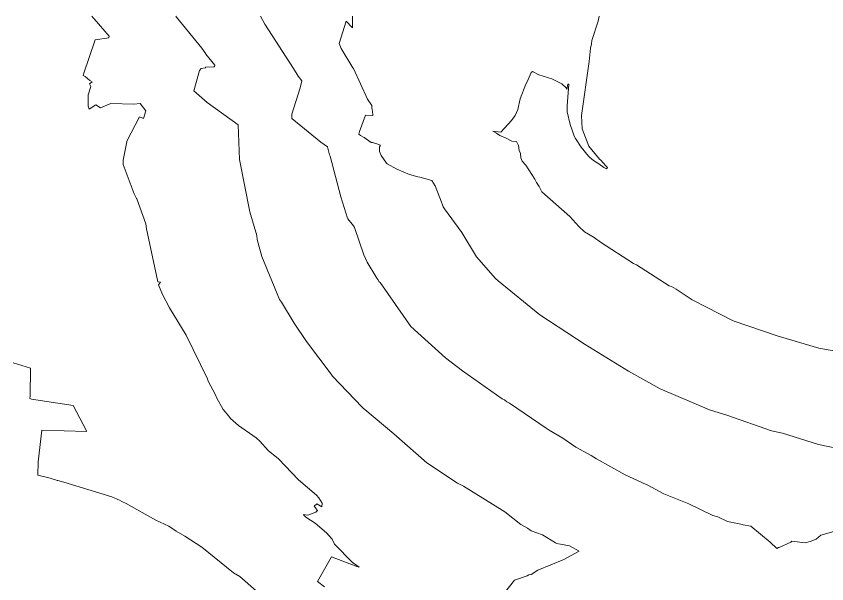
# Model space of a CAD drawing. Header units: metres. Extents: x 808187 to 810032, y 9155685 to 9157080.
# Drawn here: x 809257.5 to 809475.8, y 9156917.5 to 9157070.4 of the extents above; entities that cross this region are included whole.
import ezdxf

# ---------------------------------------------------------------- set-up
doc = ezdxf.new("R2010")
doc.units = ezdxf.units.M
doc.layers.add('C-TOPO-MAJR', color=9, linetype='Continuous')

msp = doc.modelspace()

# ---------------------------------------------------------------- linework, layer by layer
at = {"layer": 'C-TOPO-MAJR', "color": 9, "linetype": 'Continuous', "lineweight": 5}
for points, elevation in [([(809340.48, 9156916.66), (809338.63, 9156918.15), (809342.41, 9156924.82), (809349.2, 9156922.16), (809349.89, 9156921.99), (809348.61, 9156922.85), (809348.43, 9156923.02), (809348.08, 9156923.23), (809343.18, 9156928.16), (809342.6, 9156929.55), (809341.08, 9156931.2), (809338.01, 9156933.83), (809335.49, 9156935.44), (809335.06, 9156935.87), (809334.9, 9156936.15), (809336.01, 9156936.03), (809338.18, 9156936.84), (809338.62, 9156937.25), (809338.44, 9156937.4), (809338.33, 9156937.65), (809337.78, 9156938.43), (809338.49, 9156939.02), (809339.82, 9156938.28), (809339.87, 9156939.23), (809339.02, 9156940.7), (809338.41, 9156941.39), (809333.48, 9156945.55), (809328.14, 9156951.15), (809325.32, 9156953.4), (809323.12, 9156955.89), (809322.08, 9156956.87), (809317.4, 9156960.19), (809315.17, 9156962.07), (809314.74, 9156962.7), (809313.22, 9156964.44), (809311.53, 9156967.5), (809311.1, 9156968.59), (809309.27, 9156971.88), (809309.08, 9156972.35), (809308.97, 9156972.72), (809303.3, 9156984.51), (809298.76, 9156991.88), (809296.93, 9156995.42), (809295.8, 9156998.07), (809296.39, 9156998.79), (809295.63, 9156998.86), (809292.62, 9157013.1), (809292.43, 9157014.42), (809289.97, 9157021.2), (809289.91, 9157021.3), (809289.77, 9157021.48), (809289.22, 9157022.56), (809286.28, 9157030.41), (809286.28, 9157031.61), (809287.26, 9157036.57), (809287.3, 9157036.72), (809290.66, 9157043.24), (809291.75, 9157042.84), (809292.36, 9157044.92), (809290.87, 9157046.91), (809289.2, 9157046.66), (809282.98, 9157046.85), (809280.18, 9157045.69), (809278.9, 9157046.48), (809277.1, 9157045.37), (809276.87, 9157046.11), (809276.9, 9157049.22), (809277.58, 9157051.48), (809277.25, 9157052.16), (809277.95, 9157052.69), (809277.35, 9157053.08), (809276.03, 9157054.14), (809275.55, 9157054.37), (809275.59, 9157054.81), (809278.76, 9157064.02), (809282.44, 9157064.56), (809282.55, 9157064.99), (809278.45, 9157069.68), (809278.34, 9157069.84), (809277.88, 9157070.38)], 2790), ([(809389.03, 9156915.1), (809391.69, 9156918.49), (809395.1, 9156919.64), (809395.58, 9156919.92), (809396.16, 9156920.01), (809397.99, 9156921.18), (809404.97, 9156924.09), (809409.1, 9156926.27), (809406.52, 9156927.73), (809403.1, 9156928.33), (809402.75, 9156928.51), (809399.22, 9156930.71), (809396.23, 9156931.79), (809395.17, 9156932.49), (809393.36, 9156933.45), (809389.12, 9156936.86), (809378, 9156943.85), (809376.37, 9156944.58), (809368.11, 9156950.1), (809359.21, 9156957.92), (809351.36, 9156964.48), (809350.99, 9156964.71), (809350.69, 9156965.09), (809342.68, 9156973.47), (809342.36, 9156973.99), (809335.71, 9156982.79), (809332.35, 9156987.68), (809328.96, 9156993.34), (809328.44, 9156994.04), (809323.66, 9157005.63), (809322.43, 9157010.21), (809322.29, 9157011.29), (809320.41, 9157017.73), (809317.67, 9157031.82), (809317.25, 9157041.15), (809308.95, 9157047.14), (809305.37, 9157050.26), (809306.87, 9157055.73), (809306.88, 9157055.74), (809307.34, 9157056.32), (809308.44, 9157056.46), (809308.48, 9157056.62), (809310.59, 9157056.71), (809310.93, 9157056.75), (809310.98, 9157057.21), (809310.99, 9157057.23), (809308.58, 9157060.18), (809308.56, 9157060.2), (809308.53, 9157060.23), (809307.49, 9157061.79), (809300.68, 9157070.12), (809300.45, 9157070.38)], 2780), ([(809481.86, 9156932.76), (809474.23, 9156930.65), (809472.92, 9156929.56), (809471.36, 9156928.91), (809469.96, 9156928.51), (809466.4, 9156928.97), (809466.09, 9156928.71), (809462.97, 9156927.3), (809462.9, 9156927.28), (809462.87, 9156927.25), (809462.83, 9156927.25), (809462.39, 9156927.01), (809460.56, 9156928.75), (809455.38, 9156933.03), (809453.28, 9156933.4), (809453.09, 9156933.46), (809449.04, 9156934.31), (809446.42, 9156935.52), (809445.11, 9156935.88), (809438.66, 9156939.06), (809431.94, 9156941.79), (809427.47, 9156944.15), (809427.17, 9156944.23), (809421.54, 9156946.85), (809413.78, 9156951.13), (809412.32, 9156952.09), (809408.23, 9156954.34), (809404.72, 9156956.74), (809401, 9156958.9), (809400.22, 9156959.47), (809390.34, 9156966.19), (809389.67, 9156966.55), (809388.96, 9156967.09), (809388.36, 9156967.37), (809377.71, 9156974.88), (809373.14, 9156978.39), (809363.78, 9156986.77), (809355.49, 9156998.63), (809355.25, 9156998.88), (809354.89, 9156999.5), (809354.62, 9156999.82), (809351.99, 9157004.16), (809351.09, 9157006.1), (809348.57, 9157013.44), (809348.36, 9157013.91), (809346.83, 9157015.85), (809346.76, 9157015.99), (809344.89, 9157021.69), (809342.05, 9157032.64), (809341.91, 9157033.03), (809341.31, 9157035.24), (809339.58, 9157036.46), (809331.74, 9157042.83), (809331.69, 9157043.96), (809334, 9157051.06), (809334.38, 9157052.93), (809333.46, 9157054.19), (809332.18, 9157056.33), (809324.48, 9157068.24), (809323.27, 9157070.38)], 2770), ([(809483.65, 9156952.95), (809473.59, 9156955.04), (809463.91, 9156958.05), (809460.92, 9156958.74), (809449.17, 9156962.84), (809444.2, 9156964.37), (809430.89, 9156970.04), (809422.44, 9156974.78), (809410.76, 9156982), (809398.5, 9156989.97), (809387.34, 9156999.09), (809386.59, 9156999.7), (809381.43, 9157005.6), (809377.52, 9157012.12), (809372.81, 9157018.53), (809372.48, 9157019.06), (809372.27, 9157019.61), (809372.04, 9157020.34), (809370.32, 9157024.67), (809369.4, 9157026.16), (809366.24, 9157027.01), (809365.67, 9157027.11), (809363.41, 9157027.75), (809360.03, 9157029.15), (809357.43, 9157030.63), (809357.21, 9157030.82), (809355.83, 9157032.89), (809355.34, 9157033.98), (809355.31, 9157035.19), (809355.58, 9157035.62), (809354.92, 9157035.92), (809353.46, 9157036.38), (809353.11, 9157036.38), (809351.18, 9157037.7), (809350.21, 9157038.26), (809349.78, 9157038.6), (809349.95, 9157039.36), (809351.55, 9157043.74), (809353.44, 9157043.6), (809353.52, 9157043.61), (809353.54, 9157043.71), (809353.5, 9157043.93), (809353.34, 9157045.38), (809353.29, 9157045.62), (809353.27, 9157046.37), (809352.15, 9157048.03), (809348.3, 9157056.33), (809348.28, 9157056.35), (809348.2, 9157056.51), (809345.03, 9157061.69), (809344.51, 9157063.02), (809346.4, 9157069.02), (809347.99, 9157067.3), (809348.06, 9157067.21), (809348.08, 9157067.49), (809348.07, 9157070.38)], 2760), ([(809478.24, 9156980.17), (809473.63, 9156980.95), (809462.43, 9156984.28), (809450.62, 9156988.37), (809439.56, 9156994.02), (809435.28, 9156996.85), (809433.94, 9156997.58), (809433.38, 9156997.77), (809424.52, 9157003.45), (809423.73, 9157003.78), (809414.89, 9157009.49), (809413.19, 9157010.8), (809410.56, 9157012.33), (809409.06, 9157013.7), (809406.56, 9157016.42), (809399.03, 9157023.12), (809398.37, 9157024.53), (809397.58, 9157025.6), (809397.17, 9157026.48), (809394.72, 9157030.29), (809393.76, 9157031.36), (809393.41, 9157032.22), (809393.3, 9157033.43), (809392.99, 9157034.25), (809392.79, 9157035.55), (809392.28, 9157036.59), (809391.01, 9157036.76), (809389.47, 9157037.52), (809387.73, 9157038.23), (809386.85, 9157038.9), (809385.83, 9157039.41), (809388.06, 9157039.17), (809390.85, 9157042.28), (809391.85, 9157043.67), (809392.58, 9157045.24), (809393.25, 9157048.16), (809394.77, 9157052.07), (809395.13, 9157052.73), (809396.2, 9157055.18), (809396.57, 9157055.52), (809398.26, 9157054.59), (809401.71, 9157053.47), (809404.42, 9157052.2), (809405.64, 9157051.06), (809405.78, 9157050.65), (809406.06, 9157052.05), (809406.29, 9157052.09), (809405.87, 9157046.26), (809405.88, 9157044.81), (809405.91, 9157044.58), (809406.66, 9157041.25), (809407.19, 9157039.67), (809407.51, 9157038.92), (809407.8, 9157038.1), (809408.13, 9157037.47), (809409.64, 9157035.08), (809411.63, 9157032.67), (809411.89, 9157032.4), (809413.02, 9157031.52), (809414.37, 9157030.62), (809414.41, 9157030.58), (809415.76, 9157029.64), (809416.52, 9157029.28), (809416.66, 9157029.42), (809416.77, 9157029.64), (809416.31, 9157030.05), (809414.95, 9157031.58), (809414.63, 9157031.89), (809411.76, 9157035.37), (809409.94, 9157040.05), (809409.77, 9157043.68), (809411.83, 9157058.22), (809412.16, 9157061.76), (809412.43, 9157062.93), (809412.57, 9157063.84), (809414.23, 9157069.07), (809414.49, 9157070.38)], 2750), ([(809325.83, 9156912.36), (809317.72, 9156919.45), (809316.03, 9156920.51), (809307.46, 9156927.37), (809302.94, 9156930.33), (809300.53, 9156931.65), (809298.64, 9156933.08), (809295.12, 9156934.69), (809287.14, 9156939.12), (809285.97, 9156939.65), (809285.27, 9156940.04), (809283.27, 9156940.95), (809270.33, 9156944.85), (809268.7, 9156945.38), (809268.48, 9156945.35), (809268.07, 9156945.5), (809267.69, 9156945.61), (809266.66, 9156946), (809263.3, 9156946.8), (809263.36, 9156950.38), (809264.35, 9156958.9), (809276.42, 9156958.57), (809276.4, 9156958.67), (809272.86, 9156965.58), (809261.58, 9156967.24), (809261.19, 9156967.44), (809261.28, 9156968.17), (809261.36, 9156975.6), (809256.64, 9156977.04)], 2800)]:
    msp.add_lwpolyline(points, dxfattribs=dict(at, elevation=elevation))

doc.saveas('drawing.dxf')
